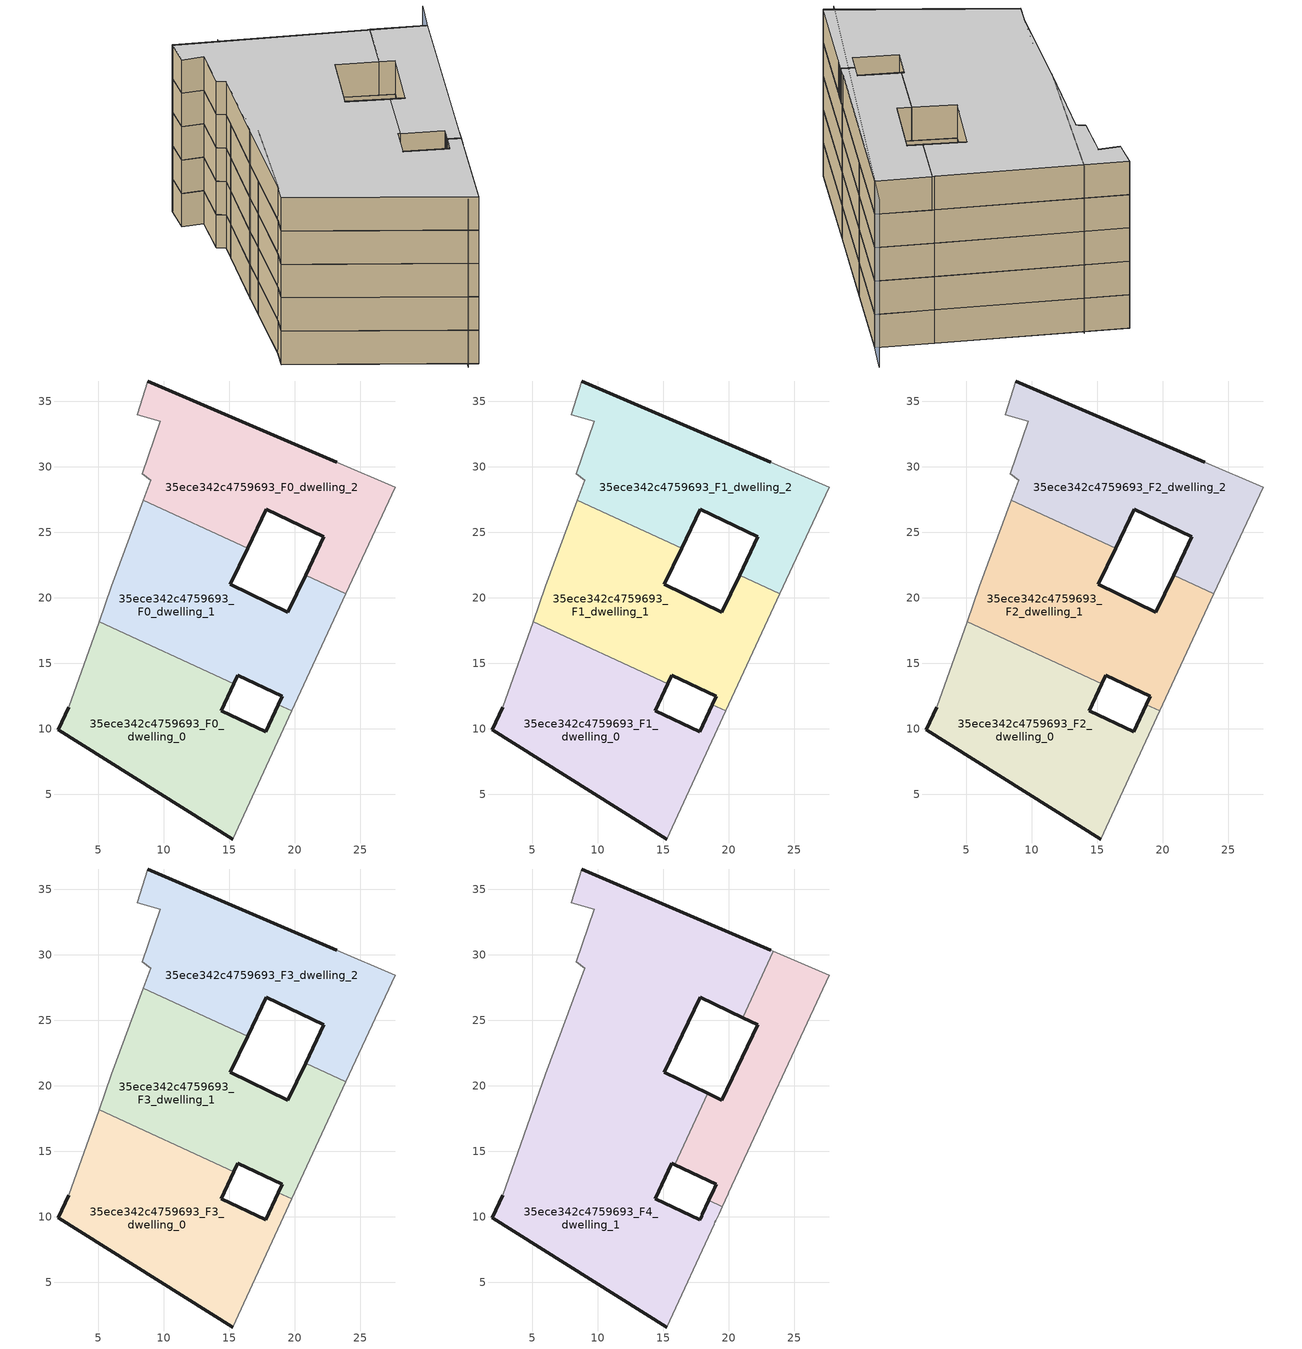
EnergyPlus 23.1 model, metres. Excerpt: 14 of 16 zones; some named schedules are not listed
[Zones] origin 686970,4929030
35ece342c4759693_F0_dwelling_0
 floor ground (EU_floor_Construction): 15.25,1.59 19.77,11.37 18.75,11.84 17.79,9.77 14.38,11.37 15.34,13.42 5.06,18.17 2.74,11.63 1.96,9.91 z0
 wall outside (EU_wall_Construction): 15.34,13.42 14.38,11.37 17.79,9.77 18.75,11.84 / 15.25,1.59 1.96,9.91 2.74,11.63 z0:3
 wall adiabatic (EU_wall_Construction): 19.77,11.37 15.25,1.59 / 2.74,11.63 5.06,18.17 z0:3
 wall to 35ece342c4759693_F0_dwelling_1 (EU_wall_Construction): 5.06,18.17 15.34,13.42 / 18.75,11.84 19.77,11.37 z0:3
35ece342c4759693_F0_dwelling_1
 floor ground (EU_floor_Construction): 19.77,11.37 23.9,20.3 20.81,21.73 19.47,18.91 15.08,21.01 16.4,23.77 8.43,27.45 6.01,20.85 5.06,18.17 15.34,13.42 15.65,14.08 19.05,12.48 18.75,11.84 z0
 wall outside (EU_wall_Construction): 16.4,23.77 15.08,21.01 19.47,18.91 20.81,21.73 / 18.75,11.84 19.05,12.48 15.65,14.08 15.34,13.42 z0:3
 wall adiabatic (EU_wall_Construction): 23.9,20.3 19.77,11.37 / 5.06,18.17 6.01,20.85 8.43,27.45 z0:3
 wall to 35ece342c4759693_F0_dwelling_2 (EU_wall_Construction): 20.81,21.73 23.9,20.3 / 8.43,27.45 16.4,23.77 z0:3
35ece342c4759693_F0_dwelling_2
 floor ground (EU_floor_Construction): 23.9,20.3 27.65,28.42 23.19,30.35 8.77,36.54 7.99,33.96 9.74,33.46 8.36,29.46 8.99,28.96 8.43,27.45 16.4,23.77 17.81,26.74 22.21,24.65 20.81,21.73 z0
 wall outside (EU_wall_Construction): 8.77,36.54 23.19,30.35 / 20.81,21.73 22.21,24.65 17.81,26.74 16.4,23.77 z0:3
 wall adiabatic (EU_wall_Construction): 23.19,30.35 27.65,28.42 23.9,20.3 / 8.43,27.45 8.99,28.96 8.36,29.46 9.74,33.46 7.99,33.96 8.77,36.54 z0:3
35ece342c4759693_F1_dwelling_0
 floor to 35ece342c4759693_F0_dwelling_0 (EU_floor_Construction): 15.25,1.59 19.77,11.37 18.75,11.84 17.79,9.77 14.38,11.37 15.34,13.42 5.06,18.17 2.74,11.63 1.96,9.91 z3
 wall outside (EU_wall_Construction): 15.34,13.42 14.38,11.37 17.79,9.77 18.75,11.84 / 15.25,1.59 1.96,9.91 2.74,11.63 z3:6
 wall adiabatic (EU_wall_Construction): 19.77,11.37 15.25,1.59 / 2.74,11.63 5.06,18.17 z3:6
 wall to 35ece342c4759693_F1_dwelling_1 (EU_wall_Construction): 5.06,18.17 15.34,13.42 / 18.75,11.84 19.77,11.37 z3:6
35ece342c4759693_F1_dwelling_1
 floor to 35ece342c4759693_F0_dwelling_1 (EU_floor_Construction): 19.77,11.37 23.9,20.3 20.81,21.73 19.47,18.91 15.08,21.01 16.4,23.77 8.43,27.45 6.01,20.85 5.06,18.17 15.34,13.42 15.65,14.08 19.05,12.48 18.75,11.84 z3
 wall outside (EU_wall_Construction): 16.4,23.77 15.08,21.01 19.47,18.91 20.81,21.73 / 18.75,11.84 19.05,12.48 15.65,14.08 15.34,13.42 z3:6
 wall adiabatic (EU_wall_Construction): 23.9,20.3 19.77,11.37 / 5.06,18.17 6.01,20.85 8.43,27.45 z3:6
 wall to 35ece342c4759693_F1_dwelling_2 (EU_wall_Construction): 20.81,21.73 23.9,20.3 / 8.43,27.45 16.4,23.77 z3:6
35ece342c4759693_F1_dwelling_2
 floor to 35ece342c4759693_F0_dwelling_2 (EU_floor_Construction): 23.9,20.3 27.65,28.42 23.19,30.35 8.77,36.54 7.99,33.96 9.74,33.46 8.36,29.46 8.99,28.96 8.43,27.45 16.4,23.77 17.81,26.74 22.21,24.65 20.81,21.73 z3
 wall outside (EU_wall_Construction): 8.77,36.54 23.19,30.35 / 20.81,21.73 22.21,24.65 17.81,26.74 16.4,23.77 z3:6
 wall adiabatic (EU_wall_Construction): 23.19,30.35 27.65,28.42 23.9,20.3 / 8.43,27.45 8.99,28.96 8.36,29.46 9.74,33.46 7.99,33.96 8.77,36.54 z3:6
35ece342c4759693_F2_dwelling_0
 floor to 35ece342c4759693_F1_dwelling_0 (EU_floor_Construction): 15.25,1.59 19.77,11.37 18.75,11.84 17.79,9.77 14.38,11.37 15.34,13.42 5.06,18.17 2.74,11.63 1.96,9.91 z6
 wall outside (EU_wall_Construction): 15.34,13.42 14.38,11.37 17.79,9.77 18.75,11.84 / 15.25,1.59 1.96,9.91 2.74,11.63 z6:9
 wall adiabatic (EU_wall_Construction): 19.77,11.37 15.25,1.59 / 2.74,11.63 5.06,18.17 z6:9
 wall to 35ece342c4759693_F2_dwelling_1 (EU_wall_Construction): 5.06,18.17 15.34,13.42 / 18.75,11.84 19.77,11.37 z6:9
35ece342c4759693_F2_dwelling_1
 floor to 35ece342c4759693_F1_dwelling_1 (EU_floor_Construction): 19.77,11.37 23.9,20.3 20.81,21.73 19.47,18.91 15.08,21.01 16.4,23.77 8.43,27.45 6.01,20.85 5.06,18.17 15.34,13.42 15.65,14.08 19.05,12.48 18.75,11.84 z6
 wall outside (EU_wall_Construction): 16.4,23.77 15.08,21.01 19.47,18.91 20.81,21.73 / 18.75,11.84 19.05,12.48 15.65,14.08 15.34,13.42 z6:9
 wall adiabatic (EU_wall_Construction): 23.9,20.3 19.77,11.37 / 5.06,18.17 6.01,20.85 8.43,27.45 z6:9
 wall to 35ece342c4759693_F2_dwelling_2 (EU_wall_Construction): 20.81,21.73 23.9,20.3 / 8.43,27.45 16.4,23.77 z6:9
35ece342c4759693_F2_dwelling_2
 floor to 35ece342c4759693_F1_dwelling_2 (EU_floor_Construction): 23.9,20.3 27.65,28.42 23.19,30.35 8.77,36.54 7.99,33.96 9.74,33.46 8.36,29.46 8.99,28.96 8.43,27.45 16.4,23.77 17.81,26.74 22.21,24.65 20.81,21.73 z6
 wall outside (EU_wall_Construction): 8.77,36.54 23.19,30.35 / 20.81,21.73 22.21,24.65 17.81,26.74 16.4,23.77 z6:9
 wall adiabatic (EU_wall_Construction): 23.19,30.35 27.65,28.42 23.9,20.3 / 8.43,27.45 8.99,28.96 8.36,29.46 9.74,33.46 7.99,33.96 8.77,36.54 z6:9
35ece342c4759693_F3_dwelling_0
 floor to 35ece342c4759693_F2_dwelling_0 (EU_floor_Construction): 15.25,1.59 19.77,11.37 18.75,11.84 17.79,9.77 14.38,11.37 15.34,13.42 5.06,18.17 2.74,11.63 1.96,9.91 z9
 wall outside (EU_wall_Construction): 15.34,13.42 14.38,11.37 17.79,9.77 18.75,11.84 / 15.25,1.59 1.96,9.91 2.74,11.63 z9:12
 wall adiabatic (EU_wall_Construction): 19.77,11.37 15.25,1.59 / 2.74,11.63 5.06,18.17 z9:12
 wall to 35ece342c4759693_F3_dwelling_1 (EU_wall_Construction): 5.06,18.17 15.34,13.42 / 18.75,11.84 19.77,11.37 z9:12
35ece342c4759693_F3_dwelling_1
 floor to 35ece342c4759693_F2_dwelling_1 (EU_floor_Construction): 19.77,11.37 23.9,20.3 20.81,21.73 19.47,18.91 15.08,21.01 16.4,23.77 8.43,27.45 6.01,20.85 5.06,18.17 15.34,13.42 15.65,14.08 19.05,12.48 18.75,11.84 z9
 wall outside (EU_wall_Construction): 16.4,23.77 15.08,21.01 19.47,18.91 20.81,21.73 / 18.75,11.84 19.05,12.48 15.65,14.08 15.34,13.42 z9:12
 wall adiabatic (EU_wall_Construction): 23.9,20.3 19.77,11.37 / 5.06,18.17 6.01,20.85 8.43,27.45 z9:12
 wall to 35ece342c4759693_F3_dwelling_2 (EU_wall_Construction): 20.81,21.73 23.9,20.3 / 8.43,27.45 16.4,23.77 z9:12
35ece342c4759693_F3_dwelling_2
 floor to 35ece342c4759693_F2_dwelling_2 (EU_floor_Construction): 23.9,20.3 27.65,28.42 23.19,30.35 8.77,36.54 7.99,33.96 9.74,33.46 8.36,29.46 8.99,28.96 8.43,27.45 16.4,23.77 17.81,26.74 22.21,24.65 20.81,21.73 z9
 wall outside (EU_wall_Construction): 8.77,36.54 23.19,30.35 / 20.81,21.73 22.21,24.65 17.81,26.74 16.4,23.77 z9:12
 wall adiabatic (EU_wall_Construction): 23.19,30.35 27.65,28.42 23.9,20.3 / 8.43,27.45 8.99,28.96 8.36,29.46 9.74,33.46 7.99,33.96 8.77,36.54 z9:12
35ece342c4759693_F4_dwelling_0
 floor to 35ece342c4759693_F3_dwelling_0 (EU_floor_Construction): 19.49,10.78 19.77,11.37 18.75,11.84 18.48,11.25 z12
 floor to 35ece342c4759693_F3_dwelling_1 (EU_floor_Construction): 20,11.87 23.9,20.3 20.81,21.73 19.47,18.91 18.39,19.43 15.87,13.98 19.05,12.48 18.9,12.16 18.86,12.07 18.75,11.84 19.77,11.37 19.95,11.76 z12
 floor to 35ece342c4759693_F3_dwelling_2 (EU_floor_Construction): 23.9,20.3 27.65,28.42 23.39,30.26 21.05,25.2 22.21,24.65 20.81,21.73 z12
 wall outside (EU_wall_Construction): 18.39,19.43 19.47,18.91 22.21,24.65 21.05,25.2 / 18.48,11.25 18.86,12.07 18.93,12.23 19.05,12.48 15.87,13.98 z12:15
 wall adiabatic (EU_wall_Construction): 23.39,30.26 27.65,28.42 20,11.87 19.95,11.76 19.49,10.78 z12:15
 wall to 35ece342c4759693_F4_dwelling_1 (EU_wall_Construction): 15.87,13.98 18.39,19.43 / 21.05,25.2 23.39,30.26 / 19.49,10.78 18.48,11.26 z12:15
 ceiling to 35ece342c4759693_F5_dwelling_0 (EU_floor_Construction): 27.65,28.42 20,11.87 19.95,11.76 19.49,10.78 18.48,11.25 18.86,12.07 18.93,12.23 19.05,12.48 15.87,13.98 18.39,19.43 19.47,18.91 22.21,24.65 21.05,25.2 23.39,30.26 z15
35ece342c4759693_F4_dwelling_1
 floor to 35ece342c4759693_F3_dwelling_0 (EU_floor_Construction): 15.25,1.59 18.87,9.43 18.92,9.52 19.49,10.78 18.48,11.25 17.98,10.18 17.92,10.05 17.87,9.94 17.79,9.77 14.38,11.37 15.34,13.42 5.06,18.17 2.74,11.63 1.96,9.91 z12
 floor to 35ece342c4759693_F3_dwelling_1 (EU_floor_Construction): 15.87,13.98 18.39,19.43 15.08,21.01 16.39,23.77 8.43,27.45 6.01,20.85 5.06,18.17 15.34,13.42 15.65,14.08 z12
 floor to 35ece342c4759693_F3_dwelling_2 (EU_floor_Construction): 21.05,25.2 23.39,30.26 23.19,30.35 8.77,36.54 7.99,33.96 9.74,33.46 8.36,29.46 8.99,28.96 8.43,27.45 16.39,23.77 17.81,26.74 z12
 wall outside (EU_wall_Construction): 15.25,1.59 1.96,9.91 2.74,11.63 / 8.77,36.54 23.19,30.35 / 21.05,25.2 17.81,26.74 15.08,21.01 18.39,19.43 / 15.87,13.98 15.65,14.08 14.38,11.37 17.79,9.77 17.85,9.91 17.92,10.05 17.98,10.18 18.48,11.25 z12:15
 wall adiabatic (EU_wall_Construction): 19.49,10.78 19.37,10.51 19.25,10.24 19,9.7 18.94,9.57 18.87,9.43 15.25,1.59 / 2.74,11.63 6.01,20.85 8.99,28.96 8.36,29.46 9.74,33.46 7.99,33.96 8.77,36.54 / 23.19,30.35 23.39,30.26 z12:15
 ceiling to 35ece342c4759693_F5_dwelling_1 (EU_floor_Construction): 23.19,30.35 23.39,30.26 21.05,25.2 17.81,26.74 15.08,21.01 18.39,19.43 15.87,13.98 15.65,14.08 14.38,11.37 17.79,9.77 17.85,9.91 17.92,10.05 17.98,10.18 18.48,11.25 19.49,10.78 19.25,10.24 19,9.7 18.94,9.57 18.87,9.43 15.25,1.59 1.96,9.91 2.74,11.63 6.01,20.85 8.99,28.96 8.36,29.46 9.74,33.46 7.99,33.96 8.77,36.54 z15
shading: 14.25,1.54 29.11,31.34 / 6.63,20.66 2.6,11.3 / 12.3,35.33 5.91,20.61 z0:15
[Building]
EU S2 Campaign: North Axis=0; Terrain=City; Solar Distribution=FullExterior
[Site:Location]
Bologna: Latitude=44.5; Longitude=11.25; Time Zone=1; Elevation=37
[SizingPeriod:WeatherFileDays]
AnnualSizingPeriod: Begin Month=1; Begin Day of Month=1; End Month=12; End Day of Month=31; Day of Week for Start Day=Monday; Use Weather File Daylight Saving Period=No; Use Weather File Rain and Snow Indicators=No
[MATERIAL]
EU_InternalMass_Material: Roughness=MediumRough; Thickness=0.1; Conductivity=1; Density=1800; Specific Heat=900; Thermal Absorptance=0.9; Solar Absorptance=0.7; Visible Absorptance=0.7
[MATERIAL:NOMASS] Roughness=MediumRough; Thermal Absorptance=0.9; Solar Absorptance=0.7; Visible Absorptance=0.7
Name | Thermal Resistance
EU_wall_NoMass | 0.905828
EU_floor_NoMass | 0.67114
[CONSTRUCTION]
EU_wall_Construction: EU_wall_NoMass
EU_floor_Construction: EU_floor_NoMass
EU_InternalMass_Construction: EU_InternalMass_Material
[ZONE] Type=1; Multiplier=1; Ceiling Height=autocalculate; Floor Area=autocalculate; Part of Total Floor Area=Yes
Name | Volume
35ece342c4759693_F0_dwelling_0 | 437.877
35ece342c4759693_F1_dwelling_0; 35ece342c4759693_F2_dwelling_0; 35ece342c4759693_F3_dwelling_0; 35ece342c4759693_F0_dwelling_2; 35ece342c4759693_F1_dwelling_2; 35ece342c4759693_F2_dwelling_2; 35ece342c4759693_F3_dwelling_2 | 437.875
35ece342c4759693_F4_dwelling_0 | 231.382
35ece342c4759693_F0_dwelling_1 | 437.84
35ece342c4759693_F1_dwelling_1; 35ece342c4759693_F2_dwelling_1; 35ece342c4759693_F3_dwelling_1 | 437.838
35ece342c4759693_F4_dwelling_1 | 1082.19
[INTERNALMASS] Construction=EU_InternalMass_Construction
Name | Zone or ZoneList | Surface Area
35ece342c4759693_F0_dwelling_0_EU_InternalMass | 35ece342c4759693_F0_dwelling_0 | 145.959
35ece342c4759693_F0_dwelling_1_EU_InternalMass | 35ece342c4759693_F0_dwelling_1 | 145.947
35ece342c4759693_F0_dwelling_2_EU_InternalMass | 35ece342c4759693_F0_dwelling_2 | 145.958
35ece342c4759693_F1_dwelling_0_EU_InternalMass | 35ece342c4759693_F1_dwelling_0 | 145.959
35ece342c4759693_F1_dwelling_1_EU_InternalMass | 35ece342c4759693_F1_dwelling_1 | 145.947
35ece342c4759693_F1_dwelling_2_EU_InternalMass | 35ece342c4759693_F1_dwelling_2 | 145.958
35ece342c4759693_F2_dwelling_0_EU_InternalMass | 35ece342c4759693_F2_dwelling_0 | 145.959
35ece342c4759693_F2_dwelling_1_EU_InternalMass | 35ece342c4759693_F2_dwelling_1 | 145.947
35ece342c4759693_F2_dwelling_2_EU_InternalMass | 35ece342c4759693_F2_dwelling_2 | 145.958
35ece342c4759693_F3_dwelling_0_EU_InternalMass | 35ece342c4759693_F3_dwelling_0 | 145.959
35ece342c4759693_F3_dwelling_1_EU_InternalMass | 35ece342c4759693_F3_dwelling_1 | 145.947
35ece342c4759693_F3_dwelling_2_EU_InternalMass | 35ece342c4759693_F3_dwelling_2 | 145.958
35ece342c4759693_F4_dwelling_0_EU_InternalMass | 35ece342c4759693_F4_dwelling_0 | 77.1291
35ece342c4759693_F4_dwelling_1_EU_InternalMass | 35ece342c4759693_F4_dwelling_1 | 360.729
[OTHEREQUIPMENT] Fuel Type=Electricity; Design Level Calculation Method=Watts/Area; Power per Zone Floor Area=1; Fraction Latent=0; Fraction Radiant=0; Fraction Lost=0; Carbon Dioxide Generation Rate=0; EndUse Subcategory=EU_Step8_InternalGains
Name | Zone or ZoneList or Space or SpaceList | Schedule
EU_Step8_InternalGain_35ece342c4759693_F0_dwelling_0_f000 | 35ece342c4759693_F0_dwelling_0 | EU_Step8_GainSchedule_35ece342c4759693_F0_dwelling_0_f000
EU_Step8_InternalGain_35ece342c4759693_F0_dwelling_1_f000 | 35ece342c4759693_F0_dwelling_1 | EU_Step8_GainSchedule_35ece342c4759693_F0_dwelling_1_f000
EU_Step8_InternalGain_35ece342c4759693_F0_dwelling_2_f000 | 35ece342c4759693_F0_dwelling_2 | EU_Step8_GainSchedule_35ece342c4759693_F0_dwelling_2_f000
EU_Step8_InternalGain_35ece342c4759693_F1_dwelling_0_f000 | 35ece342c4759693_F1_dwelling_0 | EU_Step8_GainSchedule_35ece342c4759693_F1_dwelling_0_f000
EU_Step8_InternalGain_35ece342c4759693_F1_dwelling_1_f000 | 35ece342c4759693_F1_dwelling_1 | EU_Step8_GainSchedule_35ece342c4759693_F1_dwelling_1_f000
EU_Step8_InternalGain_35ece342c4759693_F1_dwelling_2_f000 | 35ece342c4759693_F1_dwelling_2 | EU_Step8_GainSchedule_35ece342c4759693_F1_dwelling_2_f000
EU_Step8_InternalGain_35ece342c4759693_F2_dwelling_0_f000 | 35ece342c4759693_F2_dwelling_0 | EU_Step8_GainSchedule_35ece342c4759693_F2_dwelling_0_f000
EU_Step8_InternalGain_35ece342c4759693_F2_dwelling_1_f000 | 35ece342c4759693_F2_dwelling_1 | EU_Step8_GainSchedule_35ece342c4759693_F2_dwelling_1_f000
EU_Step8_InternalGain_35ece342c4759693_F2_dwelling_2_f000 | 35ece342c4759693_F2_dwelling_2 | EU_Step8_GainSchedule_35ece342c4759693_F2_dwelling_2_f000
EU_Step8_InternalGain_35ece342c4759693_F3_dwelling_0_f000 | 35ece342c4759693_F3_dwelling_0 | EU_Step8_GainSchedule_35ece342c4759693_F3_dwelling_0_f000
EU_Step8_InternalGain_35ece342c4759693_F3_dwelling_1_f000 | 35ece342c4759693_F3_dwelling_1 | EU_Step8_GainSchedule_35ece342c4759693_F3_dwelling_1_f000
EU_Step8_InternalGain_35ece342c4759693_F3_dwelling_2_f000 | 35ece342c4759693_F3_dwelling_2 | EU_Step8_GainSchedule_35ece342c4759693_F3_dwelling_2_f000
EU_Step8_InternalGain_35ece342c4759693_F4_dwelling_0_f000 | 35ece342c4759693_F4_dwelling_0 | EU_Step8_GainSchedule_35ece342c4759693_F4_dwelling_0_f000
EU_Step8_InternalGain_35ece342c4759693_F4_dwelling_1_f000 | 35ece342c4759693_F4_dwelling_1 | EU_Step8_GainSchedule_35ece342c4759693_F4_dwelling_1_f000
[ZONEVENTILATION:DESIGNFLOWRATE] Schedule=EU_AlwaysOn; Design Flow Rate Calculation Method=AirChanges/Hour; Air Changes per Hour=0.73129; Ventilation Type=Natural; Fan Pressure Rise=0; Fan Total Efficiency=1; Constant Term Coefficient=1; Temperature Term Coefficient=0; Velocity Term Coefficient=0; Velocity Squared Term Coefficient=0; Minimum Indoor Temperature=-100; Maximum Indoor Temperature=100; Delta Temperature=-100; Minimum Outdoor Temperature=-100; Maximum Outdoor Temperature=100; Maximum Wind Speed=40
Name | Zone or ZoneList or Space or SpaceList
EU_ConstantAir_35ece342c4759693_F0_dwelling_0 | 35ece342c4759693_F0_dwelling_0
EU_ConstantAir_35ece342c4759693_F0_dwelling_1 | 35ece342c4759693_F0_dwelling_1
EU_ConstantAir_35ece342c4759693_F0_dwelling_2 | 35ece342c4759693_F0_dwelling_2
EU_ConstantAir_35ece342c4759693_F1_dwelling_0 | 35ece342c4759693_F1_dwelling_0
EU_ConstantAir_35ece342c4759693_F1_dwelling_1 | 35ece342c4759693_F1_dwelling_1
EU_ConstantAir_35ece342c4759693_F1_dwelling_2 | 35ece342c4759693_F1_dwelling_2
EU_ConstantAir_35ece342c4759693_F2_dwelling_0 | 35ece342c4759693_F2_dwelling_0
EU_ConstantAir_35ece342c4759693_F2_dwelling_1 | 35ece342c4759693_F2_dwelling_1
EU_ConstantAir_35ece342c4759693_F2_dwelling_2 | 35ece342c4759693_F2_dwelling_2
EU_ConstantAir_35ece342c4759693_F3_dwelling_0 | 35ece342c4759693_F3_dwelling_0
EU_ConstantAir_35ece342c4759693_F3_dwelling_1 | 35ece342c4759693_F3_dwelling_1
EU_ConstantAir_35ece342c4759693_F3_dwelling_2 | 35ece342c4759693_F3_dwelling_2
EU_ConstantAir_35ece342c4759693_F4_dwelling_0 | 35ece342c4759693_F4_dwelling_0
EU_ConstantAir_35ece342c4759693_F4_dwelling_1 | 35ece342c4759693_F4_dwelling_1
[HVACTEMPLATE:THERMOSTAT] Constant Heating Setpoint=20; Constant Cooling Setpoint=50
EU_HeatOnly_35ece342c4759693_F0_dwelling_0; EU_HeatOnly_35ece342c4759693_F0_dwelling_1; EU_HeatOnly_35ece342c4759693_F0_dwelling_2; EU_HeatOnly_35ece342c4759693_F1_dwelling_0; EU_HeatOnly_35ece342c4759693_F1_dwelling_1; EU_HeatOnly_35ece342c4759693_F1_dwelling_2; EU_HeatOnly_35ece342c4759693_F2_dwelling_0; EU_HeatOnly_35ece342c4759693_F2_dwelling_1; EU_HeatOnly_35ece342c4759693_F2_dwelling_2; EU_HeatOnly_35ece342c4759693_F3_dwelling_0; EU_HeatOnly_35ece342c4759693_F3_dwelling_1; EU_HeatOnly_35ece342c4759693_F3_dwelling_2; EU_HeatOnly_35ece342c4759693_F4_dwelling_0; EU_HeatOnly_35ece342c4759693_F4_dwelling_1; EU_HeatOnly_35ece342c4759693_F5_dwelling_0; EU_HeatOnly_35ece342c4759693_F5_dwelling_1
